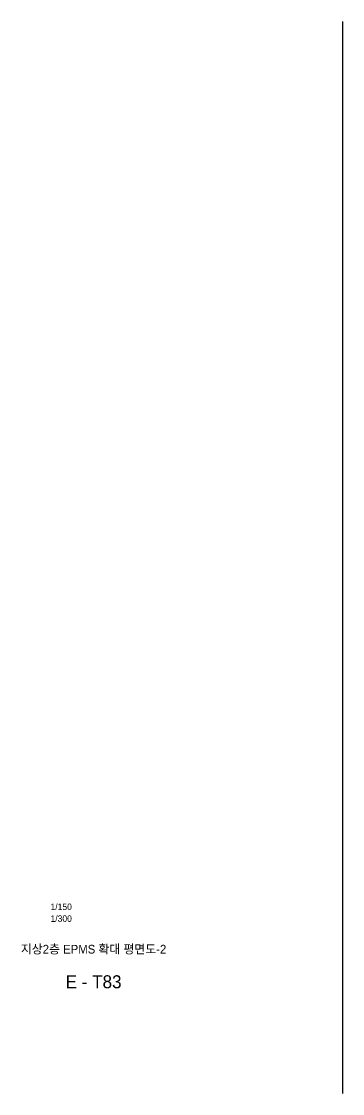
# Model space of a CAD drawing. Header units: millimetres. Extents: x 89450 to 753248, y -530175 to 1209785.
# Drawn here: x 490098 to 512257, y -168578 to -94512 of the extents above; entities that cross this region are included whole.
import ezdxf
from ezdxf.enums import TextEntityAlignment as Align

# ---------------------------------------------------------------- set-up
doc = ezdxf.new("R2010")
doc.units = ezdxf.units.MM
doc.header["$LTSCALE"] = 150
for name, color, linetype in [('-----29 Cable Schedule', 1, 'Continuous'), ('-----41 Drawing Title', 2, 'Continuous'), ('-----42 Drawing Number', 2, 'Continuous'), ('-----43 Drawing Scale', 3, 'Continuous')]:
    doc.layers.add(name, color=color, linetype=linetype)
doc.styles.add('ELEC', font='')
doc.styles.get('ELEC').set_extended_font_data('Dotum')

msp = doc.modelspace()

# ---------------------------------------------------------------- linework, layer by layer
at = {"layer": '-----29 Cable Schedule'}
msp.add_line((512257, -94512), (512257, -168578), dxfattribs=at)

# ---------------------------------------------------------------- texts
at = {"layer": '-----41 Drawing Title', "style": 'ELEC'}
msp.add_text('지상2층 EPMS 확대 평면도-2', height=600, dxfattribs=at).set_placement((495075, -158605), align=Align.MIDDLE_CENTER)
at = {"layer": '-----42 Drawing Number', "style": 'ELEC'}
msp.add_text('E - T83', height=900, dxfattribs=at).set_placement((495075, -160855), align=Align.MIDDLE_CENTER)
at = {"layer": '-----43 Drawing Scale', "style": 'ELEC'}
for s, p in [('1/150', (492840, -155675)), ('1/300', (492840, -156490))]:
    msp.add_text(s, height=450, dxfattribs=at).set_placement(p, align=Align.MIDDLE_CENTER)

doc.saveas('drawing.dxf')
